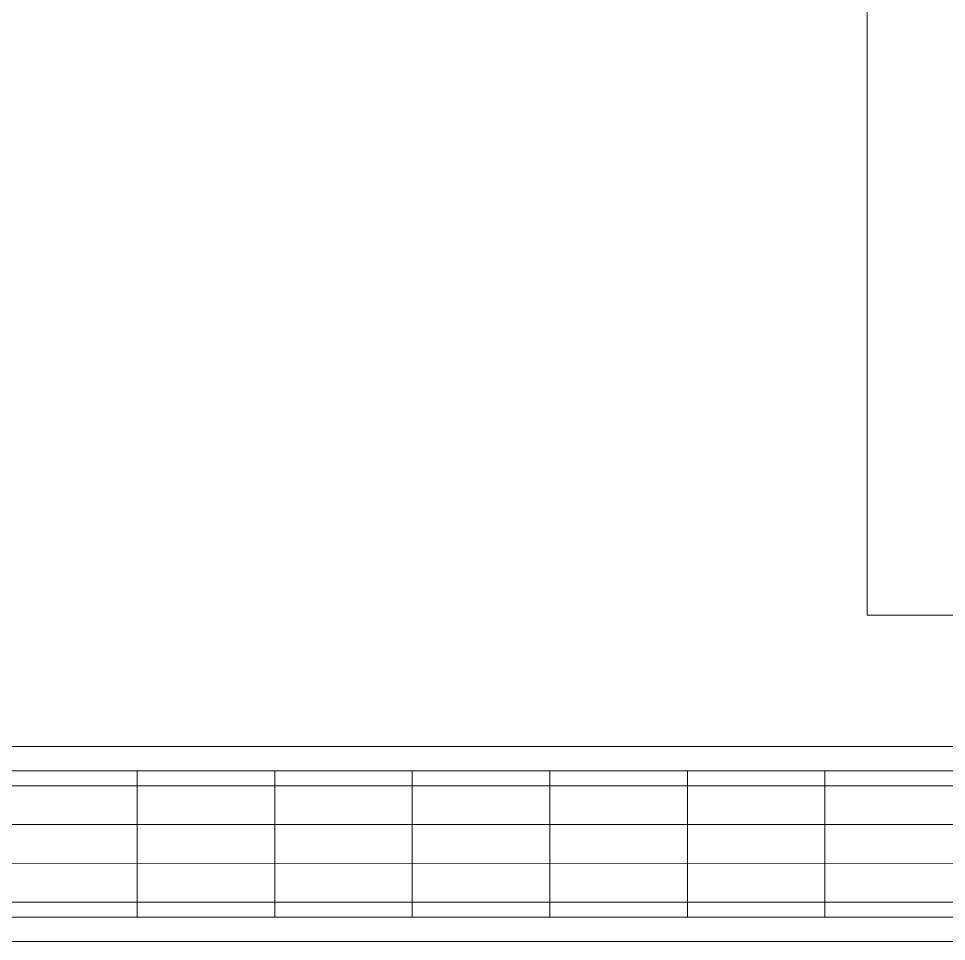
# Model space of a CAD drawing. Extents: x -1701 to 23780, y -363 to 7742.
# Drawn here: x 4183.4 to 4278.6, y 365 to 459.8 of the extents above; entities that cross this region are included whole.
import ezdxf

# ---------------------------------------------------------------- set-up
doc = ezdxf.new("R2010")
doc.units = 0
doc.header["$LTSCALE"] = 25
doc.header["$MEASUREMENT"] = 0
doc.layers.get('0').update_dxf_attribs({"color": 9, "lineweight": 9})
for name, color, linetype, lineweight in [('Audi$0$04', 8, 'Continuous', 9), ('Audi$0$06D', 8, 'Continuous', 9), ('Audi$0$32', 8, 'Continuous', 9)]:
    doc.layers.add(name, color=color, linetype=linetype, lineweight=lineweight)

# ---------------------------------------------------------------- blocks, each defined once
blk = doc.blocks.new('Audi$0$p-konvektor_audi')
for p, q in [((250.001, 89.476), (-0.004, 89.467)), ((250, 89.475), (0, 89.476)), ((73.084, 71.95), (73.082, 86.988)), ((87.204, 71.95), (87.201, 86.986)), ((101.323, 71.948), (101.321, 86.986)), ((115.442, 71.948), (115.44, 86.985)), ((129.562, 71.947), (129.559, 86.985)), ((143.681, 71.947), (143.679, 86.984)), ((199.293, 85.436), (2.485, 85.425)), ((196.989, 81.459), (2.485, 81.448)), ((194.684, 77.483), (2.486, 77.471)), ((192.379, 73.506), (2.486, 73.495)), ((0, 69.468), (250, 69.467))]:
    blk.add_line(p, q)
for points in [[(250, 89.475), (0, 89.475), (0, 69.468), (250, 69.468)], [(247.514, 86.989), (247.515, 71.952), (2.486, 71.953), (2.485, 86.99)]]:
    blk.add_lwpolyline(points, close=True)
blk = doc.blocks.new('Audi$0$p-audi_arac')
at = {"layer": 'Audi$0$06D', "lineweight": 0, "flags": 128}
blk.add_lwpolyline([(695.6, 0.8), (-4.4, 0.8), (-4.4, 400.8), (695.6, 400.8)], close=True, dxfattribs=at)
blk = doc.blocks.new('Audi')
at = {"layer": 'Audi$0$04', "rotation": 270}
blk.add_blockref('Audi$0$p-audi_arac', (4269.708, 1094.12), dxfattribs=at)
at = {"layer": 'Audi$0$32', "xscale": -1, "rotation": 180}
blk.add_blockref('Audi$0$p-konvektor_audi', (4122.495, 454.484), dxfattribs=at)

msp = doc.modelspace()

# ---------------------------------------------------------------- block references
at = {"color": 6}
msp.add_blockref('Audi', (0, 0), dxfattribs=at)

doc.saveas('drawing.dxf')
